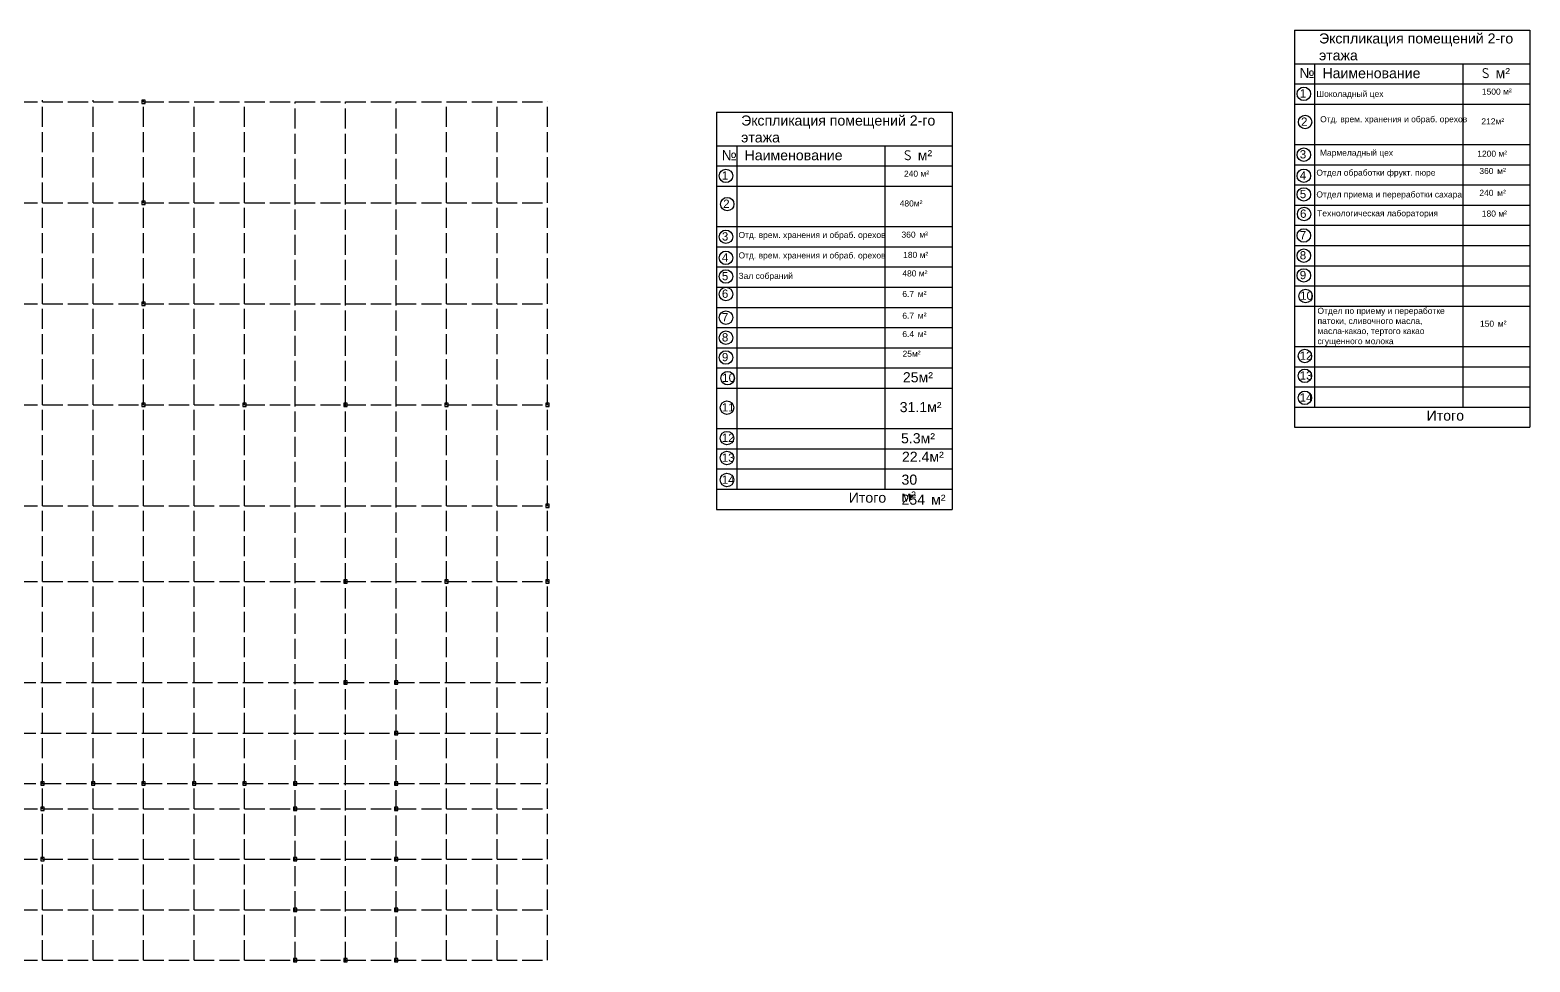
# Model space of a CAD drawing. Header units: millimetres. Extents: x -1544140 to 7445918, y -1294905 to 2019878.
# Drawn here: x 2170134 to 2348367, y -335268 to -224548 of the extents above; entities that cross this region are included whole.
import ezdxf

# ---------------------------------------------------------------- set-up
doc = ezdxf.new("R2010")
doc.units = ezdxf.units.MM
doc.header["$MEASUREMENT"] = 0
doc.linetypes.add('ACAD_ISO02W100', pattern=[15, 12, -3])
doc.layers.add('Plan 1', color=7, linetype='Continuous')
doc.layers.add('Plan 2', color=7, linetype='Continuous')
doc.styles.get("Standard").update_dxf_attribs({"font": 'arial.ttf'})

msp = doc.modelspace()

# ---------------------------------------------------------------- linework, layer by layer
at = {"color": 9, "linetype": 'ACAD_ISO02W100', "ltscale": 200, "true_color": 0xc4c4c5}
for p, q in [((2138634, -233067.9), (2231634, -233067.9)), ((2171634, -335067.9), (2171634, -232867.9)), ((2177634, -335067.9), (2177634, -232867.9)), ((2183634.4, -335067.9), (2183634, -232867.9)), ((2189634, -335067.9), (2189634, -233067.9)), ((2195634, -335067.9), (2195634, -233067.9)), ((2201634, -335267.9), (2201634, -233067.9)), ((2207634, -335267.9), (2207634, -233067.9)), ((2213634, -335267.9), (2213634, -233067.9)), ((2219634, -335067.9), (2219634, -233067.9)), ((2225634, -335067.9), (2225634, -233067.9)), ((2231634, -335067.9), (2231634, -233067.9)), ((2138634, -245067.9), (2231634, -245067.9)), ((2138634, -257067.9), (2231634, -257067.9)), ((2138634, -269067.9), (2231834, -269067.9)), ((2138634, -281067.9), (2231834, -281067.9)), ((2138634, -290067.9), (2231834, -290067.9)), ((2138434, -302067.9), (2231634, -302067.9)), ((2138434, -308067.9), (2231634, -308067.9)), ((2138434, -314067.9), (2231634, -314067.9)), ((2138634, -317067.9), (2231634, -317067.9)), ((2138634, -323067.9), (2231634, -323067.9)), ((2138634, -329067.9), (2231634, -329067.9)), ((2138634, -335067.9), (2231634, -335067.9))]:
    msp.add_line(p, q, dxfattribs=at)
for points in [[(2183434, -233267.9), (2183834, -233267.9), (2183834, -232867.9), (2183434, -232867.9)], [(2183434.1, -245267.9), (2183834.1, -245267.9), (2183834.1, -244867.9), (2183434.1, -244867.9)], [(2183434.1, -257267.9), (2183834.1, -257267.9), (2183834.1, -256867.9), (2183434.1, -256867.9)], [(2183434.2, -269267.9), (2183834.2, -269267.9), (2183834.2, -268867.9), (2183434.2, -268867.9)], [(2195434, -269267.9), (2195834, -269267.9), (2195834, -268867.9), (2195434, -268867.9)], [(2207434, -269267.9), (2207834, -269267.9), (2207834, -268867.9), (2207434, -268867.9)], [(2219434, -269267.9), (2219834, -269267.9), (2219834, -268867.9), (2219434, -268867.9)], [(2231434, -269267.9), (2231834, -269267.9), (2231834, -268867.9), (2231434, -268867.9)], [(2231434, -281267.9), (2231834, -281267.9), (2231834, -280867.9), (2231434, -280867.9)], [(2207434, -290267.9), (2207834, -290267.9), (2207834, -289867.9), (2207434, -289867.9)], [(2219434, -290267.9), (2219834, -290267.9), (2219834, -289867.9), (2219434, -289867.9)], [(2231434, -290267.9), (2231834, -290267.9), (2231834, -289867.9), (2231434, -289867.9)], [(2207434, -302267.9), (2207834, -302267.9), (2207834, -301867.9), (2207434, -301867.9)], [(2213434, -302267.9), (2213834, -302267.9), (2213834, -301867.9), (2213434, -301867.9)], [(2213434, -308267.9), (2213834, -308267.9), (2213834, -307867.9), (2213434, -307867.9)], [(2171434, -314267.9), (2171834, -314267.9), (2171834, -313867.9), (2171434, -313867.9)], [(2177434, -314267.9), (2177834, -314267.9), (2177834, -313867.9), (2177434, -313867.9)], [(2183434.3, -314267.9), (2183834.3, -314267.9), (2183834.3, -313867.9), (2183434.3, -313867.9)], [(2189434, -314267.9), (2189834, -314267.9), (2189834, -313867.9), (2189434, -313867.9)], [(2195434, -314267.9), (2195834, -314267.9), (2195834, -313867.9), (2195434, -313867.9)], [(2201434, -314267.9), (2201834, -314267.9), (2201834, -313867.9), (2201434, -313867.9)], [(2213434, -314267.9), (2213834, -314267.9), (2213834, -313867.9), (2213434, -313867.9)], [(2171434, -317267.9), (2171834, -317267.9), (2171834, -316867.9), (2171434, -316867.9)], [(2201434, -317267.9), (2201834, -317267.9), (2201834, -316867.9), (2201434, -316867.9)], [(2213434, -317267.9), (2213834, -317267.9), (2213834, -316867.9), (2213434, -316867.9)], [(2171434, -323267.9), (2171834, -323267.9), (2171834, -322867.9), (2171434, -322867.9)], [(2201434, -323267.9), (2201834, -323267.9), (2201834, -322867.9), (2201434, -322867.9)], [(2213434, -323267.9), (2213834, -323267.9), (2213834, -322867.9), (2213434, -322867.9)], [(2201434, -329267.9), (2201834, -329267.9), (2201834, -328867.9), (2201434, -328867.9)], [(2213434, -329267.9), (2213834, -329267.9), (2213834, -328867.9), (2213434, -328867.9)], [(2201434, -335267.9), (2201834, -335267.9), (2201834, -334867.9), (2201434, -334867.9)], [(2207434, -335267.9), (2207834, -335267.9), (2207834, -334867.9), (2207434, -334867.9)], [(2213434, -335267.9), (2213834, -335267.9), (2213834, -334867.9), (2213434, -334867.9)]]:
    msp.add_lwpolyline(points, close=True)
at = {"layer": 'Plan 2'}
for p, q in [((2320366.9, -224548), (2348366.9, -224548)), ((2320366.9, -224548), (2320366.9, -271748)), ((2348366.9, -224548), (2348366.9, -271748)), ((2320366.9, -228548), (2348366.9, -228548)), ((2322766.9, -228548), (2322766.9, -269348)), ((2340366.9, -228548), (2340366.9, -269348)), ((2320366.9, -230948), (2348366.9, -230948)), ((2320366.9, -233348), (2348366.9, -233348)), ((2251702.3, -234299.8), (2279702.3, -234299.8)), ((2251702.3, -234299.8), (2251702.3, -281499.8)), ((2279702.3, -234299.8), (2279702.3, -281499.8)), ((2251702.3, -238299.8), (2279702.3, -238299.8)), ((2254102.3, -238299.8), (2254102.3, -279099.8)), ((2271702.3, -238299.8), (2271702.3, -279099.8)), ((2320366.9, -238148), (2348366.9, -238148)), ((2320366.9, -240548), (2348366.9, -240548)), ((2251702.3, -240699.8), (2279702.3, -240699.8)), ((2251702.3, -243099.8), (2279702.3, -243099.8)), ((2320366.9, -242948), (2348366.9, -242948)), ((2320366.9, -245348), (2348366.9, -245348)), ((2251702.3, -247899.8), (2279702.3, -247899.8)), ((2320366.9, -247748), (2348366.9, -247748)), ((2251702.3, -250299.8), (2279702.3, -250299.8)), ((2320366.9, -250148), (2348366.9, -250148)), ((2251702.3, -252699.8), (2279702.3, -252699.8)), ((2320366.9, -252548), (2348366.9, -252548)), ((2251702.3, -255099.8), (2279702.3, -255099.8)), ((2320366.9, -254948), (2348366.9, -254948)), ((2251702.3, -257499.8), (2279702.3, -257499.8)), ((2320366.9, -257348), (2348366.9, -257348)), ((2251702.3, -259899.8), (2279702.3, -259899.8)), ((2251702.3, -262299.8), (2279702.3, -262299.8)), ((2320366.9, -262148), (2348366.9, -262148)), ((2251702.3, -264699.8), (2279702.3, -264699.8)), ((2320366.9, -264548), (2348366.9, -264548)), ((2251702.3, -267099.8), (2279702.3, -267099.8)), ((2320366.9, -266948), (2348366.9, -266948)), ((2320366.9, -269348), (2348366.9, -269348)), ((2251702.3, -271899.8), (2279702.3, -271899.8)), ((2320366.9, -271748), (2348366.9, -271748)), ((2251702.3, -274299.8), (2279702.3, -274299.8)), ((2251702.3, -276699.8), (2279702.3, -276699.8)), ((2251702.3, -279099.8), (2279702.3, -279099.8)), ((2251702.3, -281499.8), (2279702.3, -281499.8))]:
    msp.add_line(p, q, dxfattribs=at)
for centre in [(2321492.1, -232128.4), (2321647, -235481.8), (2321492.1, -239361.1), (2252827.5, -241880.2), (2321492.1, -241862.8), (2321492.1, -244080), (2252982.4, -245233.6), (2321521.7, -246412.7), (2252827.5, -249112.9), (2321492.1, -248962.7), (2252827.5, -251614.6), (2321492.1, -251354.2), (2252827.5, -253831.7), (2321492.1, -253703.1), (2252827.5, -255918.4), (2321700.9, -256153.8), (2252827.5, -258714.5), (2252827.5, -261106), (2252827.5, -263454.9), (2321617.5, -263276.6), (2253036.3, -265905.6), (2321617.5, -265635.2), (2252952.9, -269414.4), (2321617.5, -268249.6), (2252952.9, -273028.3), (2252952.9, -275387), (2252952.9, -278001.4)]:
    msp.add_circle(centre, 800, dxfattribs=at)

# ---------------------------------------------------------------- texts
at = {"layer": 'Plan 1', "char_height": 1200, "attachment_point": 1}
for insert in [(2336084.6, -269752.8), (2267420, -279504.6)]:
    msp.add_mtext_dynamic_manual_height_columns('Итого', width=23407.638, gutter_width=4, heights=[0], dxfattribs=dict(at, insert=insert))
at = {"layer": 'Plan 2', "attachment_point": 1}
for s, width, gutter_width, heights, insert, char_height in [('Экспликация помещений 2-го этажа', 23407.638, 4, [0], (2323300.5, -224949.9), 1200), ('№', 23407.638, 4, [0], (2320970.8, -229065.2), 1200), ('Наименование', 23407.638, 4, [0], (2323709.1, -229072.9), 1200), ('{\\fGOST Common|b0|i0|c238|p34;S }м²', 3373.246, 4, [0], (2342647.7, -229072.9), 1200), ('1', 981.649, 3.27, [0], (2321010.7, -231592), 981.6), ('1500 м²', 4043.235, 4, [0], (2342647.7, -231504.1), 720), ('Шоколадный цех', 23407.638, 4, [0], (2322984.6, -231778.9), 720), ('Экспликация помещений 2-го этажа', 23407.638, 4, [0], (2254635.9, -234701.7), 1200), ('2', 981.649, 3.27, [0], (2321165.6, -234945.4), 981.6), ('Отд. врем. хранения и обраб. орехов', 16761.845, 4, [0], (2323434.7, -234784.4), 720), ('212м²', 4043.235, 4, [0], (2342589.1, -235041.8), 720), ('№', 23407.638, 4, [0], (2252306.2, -238817), 1200), ('Наименование', 23407.638, 4, [0], (2255044.5, -238824.6), 1200), ('{\\fGOST Common|b0|i0|c238|p34;S }м²', 3373.246, 4, [0], (2273983, -238824.6), 1200), ('3', 981.649, 3.27, [0], (2321010.7, -238824.7), 981.6), ('Мармеладный цех', 23407.638, 4, [937.1], (2323399, -238766.7), 720), ('1200 м²', 4043.235, 4, [0], (2342103.6, -238886), 720), ('1', 981.649, 3.27, [0], (2252346.1, -241343.8), 981.6), ('240 м²', 4043.235, 4, [0], (2273983, -241255.9), 720), ('4', 981.649, 3.27, [0], (2321010.7, -241326.4), 981.6), ('Отдел обработки фрукт. пюре', 23407.638, 4, [0], (2322984.6, -241131), 720), ('360{\\fGOST Common|b0|i0|c238|p34; }м²', 4043.235, 4, [0], (2342350.6, -240938.8), 720), ('5', 981.649, 3.27, [0], (2321010.7, -243543.6), 981.6), ('\\pt11520;Отдел приема и переработки сахара', 23407.638, 4, [0], (2322984.6, -243723.3), 720), ('240{\\fGOST Common|b0|i0|c238|p34; }м²', 4043.235, 4, [0], (2342350.6, -243531.1), 720), ('2', 981.649, 3.27, [0], (2252501, -244697.1), 981.6), ('480м²', 4043.235, 4, [0], (2273472.6, -244793.6), 720), ('6', 981.649, 3.27, [0], (2321040.3, -245876.3), 981.6), ('Технологическая лаборатория', 23407.638, 4, [0], (2323078.3, -245961.9), 720), ('180 м²', 4043.235, 4, [0], (2342643.5, -245994.6), 720), ('3', 981.649, 3.27, [0], (2252346.1, -248576.5), 981.6), ('Отд. врем. хранения и обраб. орехов', 23407.638, 4, [0], (2254320, -248539.2), 720), ('360{\\fGOST Common|b0|i0|c238|p34; }м²', 4043.235, 4, [0], (2273685.9, -248495.8), 720), ('7', 981.649, 3.27, [0], (2321010.7, -248426.3), 981.6), ('4', 981.649, 3.27, [0], (2252346.1, -251078.2), 981.6), ('Отд. врем. хранения и обраб. орехов', 23407.638, 4, [0], (2254320, -250966.6), 720), ('180 м²', 4043.235, 4, [0], (2273885.2, -250902.8), 720), ('8', 981.649, 3.27, [0], (2321010.7, -250817.8), 981.6), ('5', 981.649, 3.27, [0], (2252346.1, -253295.3), 981.6), ('Зал собраний', 23407.638, 4, [0], (2254320, -253398.3), 720), ('480 м²', 5183.927, 4, [0], (2273785.4, -253104.7), 720), ('9', 981.649, 3.27, [0], (2321010.7, -253166.7), 981.6), ('6', 981.649, 3.27, [0], (2252346.1, -255382), 981.6), ('6.7{\\fGOST Common|b0|i0|c238|p34; }м²', 5183.927, 4, [0], (2273785.4, -255545.6), 720), ('10', 981.649, 3.27, [0], (2321050.2, -255617.4), 981.65), ('7', 981.649, 3.27, [0], (2252346.1, -258178.1), 981.6), ('6.7{\\fGOST Common|b0|i0|c238|p34; }м²', 5183.927, 4, [0], (2273785.4, -258127.8), 720), ('\\pt11520;Отдел по приему и переработке патоки, сливочного масла, масла-какао, тертого какао сгущенного молока', 15718.559, 4, [0], (2323117.7, -257548.4), 720), ('150{\\fGOST Common|b0|i0|c238|p34; }м²', 4043.235, 4, [0], (2342426, -259081.2), 720), ('8', 981.649, 3.27, [0], (2252346.1, -260569.6), 981.6), ('6.4{\\fGOST Common|b0|i0|c238|p34; }м²', 5183.927, 4, [0], (2273785.4, -260306.5), 720), ('9', 981.649, 3.27, [0], (2252346.1, -262918.5), 981.6), ('25м²', 4043.235, 4, [0], (2273810.1, -262650.2), 720), ('12', 981.649, 3.27, [0], (2320994.9, -262749.5), 981.65), ('10', 981.649, 3.27, [0], (2252385.6, -265369.2), 981.65), ('25м²', 4043.235, 4, [0], (2273847.8, -265200.9), 1200), ('13', 981.649, 3.27, [0], (2320994.9, -265108.2), 981.65), ('11', 981.649, 3.27, [0], (2252330.3, -268887.3), 981.65), ('31.1м²', 4043.235, 4, [0], (2273472.6, -268746.5), 1200), ('14', 981.649, 3.27, [0], (2320994.9, -267722.6), 981.65), ('12', 981.649, 3.27, [0], (2252330.3, -272501.3), 981.65), ('5.3м²', 4043.235, 4, [0], (2273627.5, -272447.3), 1200), ('13', 981.649, 3.27, [0], (2252330.3, -274860), 981.65), ('22.4м²', 4043.235, 4, [0], (2273739.6, -274648.4), 1200), ('14', 981.649, 3.27, [0], (2252330.3, -277474.4), 981.65), ('30{\\fGOST Common|b0|i0|c238|p34; }м²', 4043.235, 4, [0], (2273685.9, -277365.6), 1200), ('254{\\fGOST Common|b0|i0|c238|p34; }м²', 5275.365, 4, [0], (2273685.9, -279745.5), 1200)]:
    msp.add_mtext_dynamic_manual_height_columns(s, width=width, gutter_width=gutter_width, heights=heights, dxfattribs=dict(at, insert=insert, char_height=char_height))

doc.saveas('drawing.dxf')
